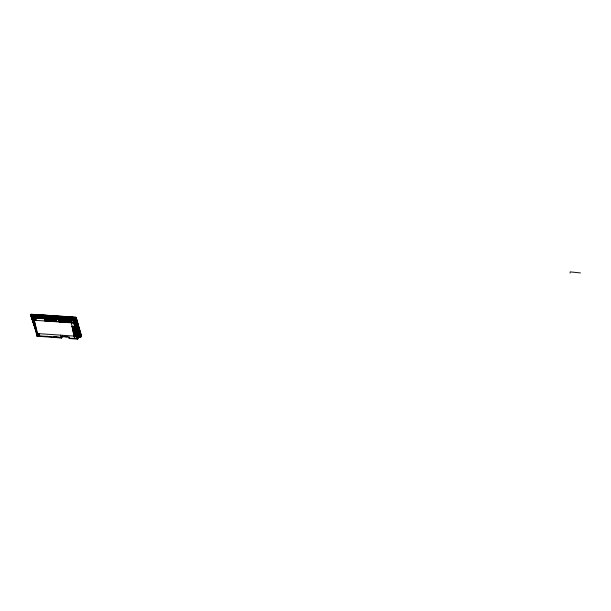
<?xml version="1.0" encoding="UTF-8"?>
<svg xmlns="http://www.w3.org/2000/svg" width="611" height="611" viewBox="0 0 611 611"><rect width="100%" height="100%" fill="white"/><g stroke="black" fill="none" stroke-linecap="round" stroke-linejoin="round"><path stroke-width="0.92" d="M76.826 338.754L77.635 339.021L78.888 337.203C79.674 337.761 82.706 336.226 80.866 335.722M70.227 316.933L76.207 317.689L30.787 315.139L75.382 318.53L76.131 317.422L81.385 335.79M570.086 273.086L570.185 271.88L580.45 272.934M75.642 317.987L75.802 317.185L31.184 314.245C29.374 317.216 32.467 313.275 30.94 314.474M30.863 315.475L30.695 315.429M76.627 332.499L76.734 332.865M81.507 336.058L76.062 317.483C74.748 319.232 77.001 319.522 77.314 323.7M76.955 333.95L77.734 332.758L74.038 319.981L32.467 317.445L73.549 320.164L77.46 339.12L69.226 338.525L69.058 336.913L69.051 338.173L77.65 338.578L73.717 319.965M77.559 338.693L78.979 336.676L77.75 332.796L77.314 332.728L77.62 334.156L76.879 335.332L78.399 332.804L77.49 332.896M75.733 317.208L75.344 318.4L80.652 336.913L81.202 336.661L76.131 317.422M76.948 334.011L76.574 333.904M80.774 335.401L81.248 335.752L80.774 336.226M81.148 335.431L81.133 335.981M75.489 318.316L73.794 318.201L73.648 319.568L78.651 336.898L80.56 336.608L80.843 336.096M81.24 335.76L80.828 336.378M77.322 333.201L77.643 333.232M74.962 332.789L74.527 332.995M75.94 332.858L75.504 333.064M75.963 333.094L75.886 333.591L75.833 333.087M73.794 331.613L73.473 331.59M75.825 333.316L73.74 332.949M73.954 333.201L74.313 332.743M74.641 332.766L74.275 333.224L73.71 331.322M80.301 333.507L80.973 336.493L77.834 325.526M74.107 319.286L73.755 319.958L32.482 317.132L37.027 336.195L61.459 337.967L62.49 336.256M30.917 315.07C31.085 313.657 31.596 315.444 30.993 314.428M32.62 317.124L33.002 316.46M30.863 315.482L31.474 314.421M37.111 333.491L36.691 333.652L30.665 315.131M76.428 332.124C77.673 334.293 75.81 332.537 77.154 331.315L77.406 332.392L76.879 333.239M78.651 336.898L77.65 331.246M75.749 318.216L81.202 336.661L80.644 336.913L80.728 336.325M76.535 336.592L74.252 336.432L74.672 338.379L76.986 338.471M76.742 336.264L76.444 336.676L74.427 336.462L74.58 338.586L70.67 319.874M77.177 336.294L36.355 333.484L39.371 333.583L38.982 333.98C34.117 331.231 39.746 342.931 36.209 331.131M76.062 334.431C70.746 332.987 76.436 335.722 76.199 334.209M76.902 333.201L77.414 334.897M76.314 334.767C76.658 335.745 75.115 333.896 73.855 334.545L73.205 331.483L75.611 331.422M76.894 333.927L77.589 332.743L77.482 332.277L76.757 333.11L76.841 331.46L77.322 332.415L78.055 332.437L77.903 331.368L76.81 331.383M74.175 335.156C77.559 336.653 76.65 335.141 74.053 334.599M76.352 335.821L76.436 335.317M77.299 334.996L77.597 334.08L78.04 334.186L77.23 335.363L76.971 333.721M75.84 332.537C73.923 334.423 71.716 330.979 75.764 333.033M76.001 334.148C74.137 332.98 72.243 334.133 76.001 334.148C75.947 332.896 70.372 333.316 76.154 333.11M73.221 330.704C72.587 331.605 75.68 331.819 75.489 330.864M73.855 334.545L73.939 334.049M73.404 331.536L75.665 331.704M75.588 332.201C71.021 330.788 74.71 333.736 75.726 331.979M75.054 329.68C76.016 328.741 72.335 330.635 72.862 329.024M72.984 329.581C72.342 330.482 75.443 330.704 75.252 329.741M73.106 330.146C72.465 331.04 75.565 331.261 75.374 330.307M74.779 327.496C75.374 328.703 68.768 325.716 74.718 327.213C68.524 325.373 75.367 327.389 74.542 326.373M74.817 328.558L73.503 328.191L74.817 328.558L74.893 328.061L72.365 327.557L74.641 327.717M74.932 329.123C72.029 326.549 71.777 330.757 75.016 328.619M72.663 328.962L75.077 328.901M73.503 328.191L73.557 328.474M74.657 326.938L74.718 327.213M77.597 332.735C77.2 334.561 79.193 334.805 78.399 332.804L77.33 332.819M72.266 326.213L74.397 326.595M73.618 322.814L73.236 320.752L70.929 320.592L71.311 322.654L73.664 322.745L71.357 322.593M61.383 337.631L62.085 336.554M62.437 336.18L61.459 337.967M71.311 322.654L71.021 320.76M73.549 320.164L74.046 323.059M77.635 339.021L73.939 319.629L58.014 318.53M69.822 322.555L70.288 322.364L69.822 322.555L69.539 320.378L70.15 322.577M70.929 320.592L73.198 320.821L73.488 322.715L71.449 322.501M61.444 337.86L61.39 336.356L67.202 336.76M61.001 337.379L60.489 335.095M68.516 322.463L68.982 322.272L68.516 322.463L68.233 320.286M70.624 320.072L70.731 320.576L33.055 317.98L35.331 318.14L35.759 320.195C29.756 319.041 38.111 321.875 35.239 318.224M69.165 322.509L69.631 322.318L69.165 322.509L68.89 320.332L69.494 322.532M67.21 322.371L66.927 320.202L67.347 322.157M68.837 322.486L68.562 320.309M67.859 322.417L68.325 322.226L67.577 320.248L67.859 322.417L68.325 322.226M66.37 322.089L66.041 322.066M67.531 322.394L67.248 320.225M67.019 322.134L66.698 322.112M67.905 320.271L67.439 320.462M64.27 322.173L63.987 319.996L63.513 320.195L64.27 322.173L63.987 319.996M65.904 322.28L65.621 320.111L66.225 321.439M64.598 322.196L64.308 320.019L64.743 321.974M66.225 322.303L65.942 320.133M66.553 322.325L66.271 320.156L66.882 321.485M65.721 322.043L65.392 322.02M66.882 322.348L66.599 320.179M62.964 322.081L62.353 319.881M63.292 322.104L63.002 319.927L63.758 321.905L63.292 322.104L63.002 319.927M64.636 320.042L64.17 320.233M65.247 322.241L64.965 320.065L65.576 321.394M63.941 322.15L63.659 319.973M65.576 322.257L65.293 320.088M61.665 321.989L61.047 319.797L61.665 321.989L61.52 320.47M62.169 320.515L62.314 322.035L61.841 320.492M63.62 322.127L63.33 319.95M62.643 322.058L62.498 320.538M59.741 319.706L60.359 321.898L60.214 320.378M61.986 322.012L61.703 319.843L62.314 322.035M60.863 320.424L61.008 321.944L60.542 320.401M61.337 321.966L61.192 320.447M59.061 321.806L58.442 319.614M60.688 321.921L60.397 319.752L61.008 321.944M59.382 321.829L59.855 321.638L59.382 321.829L59.091 319.66M60.031 321.875L60.504 321.684M59.71 321.852L59.42 319.683M58.732 321.783L59.206 321.592M60.359 321.898L60.069 319.729M56.388 321.623L56.861 321.432L56.388 321.623L56.097 319.454M58.763 319.637L58.297 319.828M54.761 321.508L54.471 319.339L53.997 319.538L54.761 321.508L54.471 319.339M56.716 321.646L56.418 319.477M55.089 321.531L55.563 321.34L55.089 321.531L54.791 319.362M55.738 321.577L56.212 321.386L55.738 321.577L55.441 319.408M53.142 320.531L52.844 319.232L53.142 321.401L53.615 321.203M55.41 321.554L55.12 319.385M54.264 321.249L53.936 321.226M54.44 321.485L54.914 321.294M56.067 321.6L55.769 319.431M52.966 321.157L52.493 321.355L51.545 319.141L51.843 321.31L52.317 321.111M53.791 321.447L53.493 319.27L54.112 320.599M54.112 321.462L53.814 319.293M50.866 321.241L50.239 319.049L50.545 321.218M52.195 319.186L52.493 320.485M51.194 321.264L50.889 319.095L51.668 321.073L51.194 321.264L50.889 319.095M53.463 321.424L53.165 319.255L53.463 320.554M49.567 321.149L48.941 318.957L49.247 321.126M37.294 335.676L39.585 335.767M49.896 321.172L49.59 319.003L49.896 321.172C51.515 320.966 48.651 316.582 50.217 321.195M51.515 321.287L51.217 319.118M52.164 321.333L51.866 319.163M48.124 319.545L48.277 321.058L47.795 319.522M48.597 321.08L49.071 320.89L48.62 318.942L48.597 321.08L48.292 318.919M47.123 320.752L46.65 320.951L47.123 320.752L46.826 319.454M48.277 321.058L47.971 318.896M36.988 335.645L61.497 337.623M47.475 319.5L47.627 321.019L47.146 319.477M37.027 336.195L37.5 335.905M45.115 320.981L44.542 318.545L41.869 318.362M45.359 320.859L45.833 320.668L45.359 320.859L45.054 318.69M46.978 320.974L46.673 318.805M47.299 320.996L46.994 318.827M36.866 333.667L39.066 333.896M47.627 321.019L47.322 318.85M46.008 320.905L46.482 320.714L46.008 320.905L45.703 318.736M33.536 320.179L34.269 320.225L37.492 333.446M47.948 321.042L47.643 318.873M45.68 320.882L45.374 318.713M46.329 320.928L46.024 318.759M46.65 320.951L46.344 318.782M77.284 331.322L77.521 332.437L76.826 333.438L76.719 332.346L76.238 332.3M76.589 332.323L77.284 331.322M35.759 320.195L33.536 319.965M33.215 320.156L74.366 323.005L73.786 323.196L76.948 338.54M33.185 320.378L32.543 317.346M33.139 318.148L33.62 319.881M32.727 316.796L32.398 317.239L73.648 320.08M30.947 314.657L31.199 314.321M75.787 318.255L30.596 315.253M65.232 336.623L64.987 336.47M80.812 336.63L80.262 336.882L75.199 319.194L31.467 316.2L35.094 326.19M31.963 316.704L74.183 319.606L75.199 319.194M78.055 332.437L77.406 332.392L77.07 331.429L77.903 331.368M78.75 336.73L81.026 336.386M34.269 314.482L50.354 315.582M52.248 315.711L68.333 316.804M34.315 314.612L40.036 315.001M42.831 315.192L48.521 315.582M52.286 315.841L57.953 316.223M60.779 316.414L66.477 316.804M70.212 317.063L74.993 317.392M34.247 314.841L36.133 314.971M42.739 315.421L45.565 315.612M52.172 316.063L54.058 316.192M60.657 316.643L62.551 316.773M70.097 317.285L71.983 317.415M37.554 316.177L40.379 316.376M34.598 316.926L38.348 317.178M40.219 317.308L42.09 317.437M43.969 317.567L47.711 317.827M49.583 317.949L56.143 318.4M51.125 319.003L53.218 319.141M57.862 319.461L70.868 320.363M75.97 318.163L77.353 323.624M44.748 320.951L47.001 321.111M60.924 322.073L64.002 322.287M72.327 326.495L74.595 326.656M72.564 327.618L74.84 327.779M72.602 328.68L74.878 328.84M72.724 329.245L74.993 329.398M72.846 329.803L75.115 329.963M72.961 330.36L75.229 330.52M73.083 330.918L75.352 331.078M73.519 332.101L75.031 332.208M77.039 332.392L77.521 332.437M73.755 333.209L76.23 333.362M74 334.324L76.253 334.484M77.23 334.584L77.101 333.071M73.916 334.82L76.375 335.042M77.001 335.134L76.765 333.721L77.024 334.981M74.038 335.378L76.299 335.538M74.985 335.492L76.49 335.599M79.415 336.447L81.24 336.592M78.414 337.173L78.414 337.608M64.208 336.378L67.149 336.516M62.505 336.348L66.813 336.653M61.253 336.577L68.921 337.135M37.424 335.523L39.41 335.737L38.982 333.98M74.802 338.227L76.818 338.441L76.49 336.615M37.34 335.607L39.73 336.073L39.18 333.797M48.284 336.447L46.642 336.21M74.71 338.311L77.658 338.586M53.905 337.188L61.008 337.7M77.895 334.164L78.475 334.217M75.978 317.33L76.184 317.743M31.864 316.383L32.711 316.857M31.917 317.147L32.795 319.752M31.283 315.459L33.284 321.585M31.001 315.933L36.217 331.643M33.345 319.332L32.49 316.742L32.65 315.383L30.985 315.276L36.293 331.59M31.291 315.788L36.446 331.345M31.199 315.933L36.355 331.49M74.611 331.888L74.985 333.148M74.855 333.018L75.619 332.835L75.176 333.041M74.038 331.345L74.725 333.652M73.771 331.208L74.336 333.102M73.442 331.185L73.969 332.934M73.381 331.299L74.076 333.606M74.091 331.231L74.618 332.98M74.298 320.859L78.979 336.676M77.589 333.339L77.941 334.515M77.46 333.201L77.88 334.637M77.223 333.171L77.742 334.92M76.574 333.125L77.093 334.874M79.117 329.711L79.865 332.285M76.062 318.575L76.849 321.271M77.376 323.074L78.682 327.565M79.209 329.367L80.774 334.759M74.183 319.606L77.605 331.468M77.903 332.491L78.025 332.934M78.407 334.24L79.254 337.234M77.956 325.296L79.781 331.681M77.956 326.327L78.475 328.153M76.528 321.944L80.675 336.432M74.397 321.508L78.246 334.943M33.055 317.98L34.445 323.876M35.56 317.926L35.415 317.33L36.049 320.576M39.112 333.835L39.539 335.836M34.124 320.439L37.34 333.659M53.493 319.27L53.791 320.576M52.515 319.209L52.813 320.508M52.37 319.423L52.813 321.378M51.545 319.141L51.843 320.439M54.142 319.316L54.44 320.622M61.39 336.356L61.635 337.425M64.308 320.019L64.919 322.218M66.271 320.156L66.553 321.462M65.621 320.111L65.904 321.417M64.965 320.065L65.247 321.371M67.577 320.248L68.188 322.44M72.151 326.343L72.533 328.115M74.489 325.632L75.428 330.062M75.993 332.72L76.551 335.378M76.871 331.292L77.108 332.407M75.978 332.178L77.33 338.563M77.742 332.758L78.04 334.186M77.314 332.728L77.612 334.156M75.451 320.279L76.367 324.846M60.947 337.463L53.852 336.951L60.947 337.463"/></g></svg>
